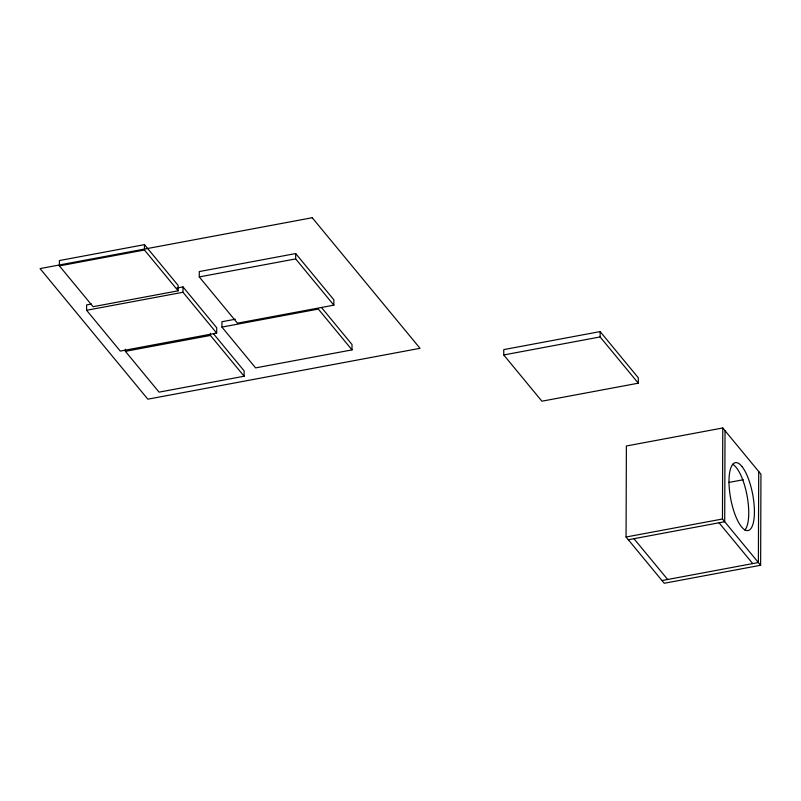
<?xml version="1.0" encoding="UTF-8"?>
<svg xmlns="http://www.w3.org/2000/svg" width="801" height="801" viewBox="0 0 801 801"><rect width="100%" height="100%" fill="white"/><g stroke="black" fill="none" stroke-linecap="round" stroke-linejoin="round"><path stroke-width="1.2" d="M59.404 265.902L59.424 260.545L144.48 244.645L178.162 285.456L178.152 290.813L93.096 306.703L59.404 265.902L144.46 250.002L178.152 290.813M176.911 288.05L183.008 286.908L216.691 327.719L216.671 333.076L120.28 351.088L86.598 310.277L86.608 304.931L91.494 304.01M213.597 333.877L244.145 370.893L244.125 376.24L159.069 392.14L125.387 351.329L125.387 349.186M144.46 250.002L144.48 244.645M216.671 333.076L182.988 292.265L183.008 286.908M199.269 276.926L199.289 271.569L295.689 253.557L333.857 299.804L333.847 305.161L237.446 323.173L199.269 276.926L295.669 258.913L333.847 305.161M244.125 376.24L210.443 335.439L210.453 333.296M321.481 307.514L352.029 344.53L352.009 349.887L255.609 367.899L221.927 327.088L221.947 321.732L235.374 319.229M295.669 258.913L295.689 253.557M503.739 354.953L503.759 349.606L600.149 331.584L638.327 377.832L638.307 383.188L541.907 401.201L503.739 354.953L600.129 336.941L638.307 383.188M600.129 336.941L600.149 331.584M626.062 537.02L626.382 445.987L722.772 427.974L760.95 474.222L760.63 565.256L664.239 583.268L626.062 537.02L722.462 519.008L760.63 565.256M722.462 519.008L722.772 427.974M725.025 430.698L724.705 521.731L628.304 539.744M758.707 471.499L758.387 562.532L661.986 580.545M86.598 310.277L182.988 292.265M221.927 327.088L318.327 309.076L352.009 349.887M125.387 351.329L210.443 335.439M728.71 482.462L743.298 479.739M719.028 522.783L752.72 563.594M633.971 538.683L667.664 579.493M732.635 464.3A34.523 11.204 79.4 0 1 735.098 466.202L736.339 467.614A34.523 11.204 79.4 0 1 747.894 500.835A34.523 11.204 79.4 0 1 744.8 530.152M312.23 217.732L40.05 268.595L147.835 399.178L420.024 348.315L312.23 217.732M742.006 466.552L740.765 465.141A34.523 11.204 79.4 0 0 730.973 500.114A34.523 11.204 79.4 0 0 752.77 524.785A34.523 11.204 79.4 0 0 742.006 466.552"/></g></svg>
